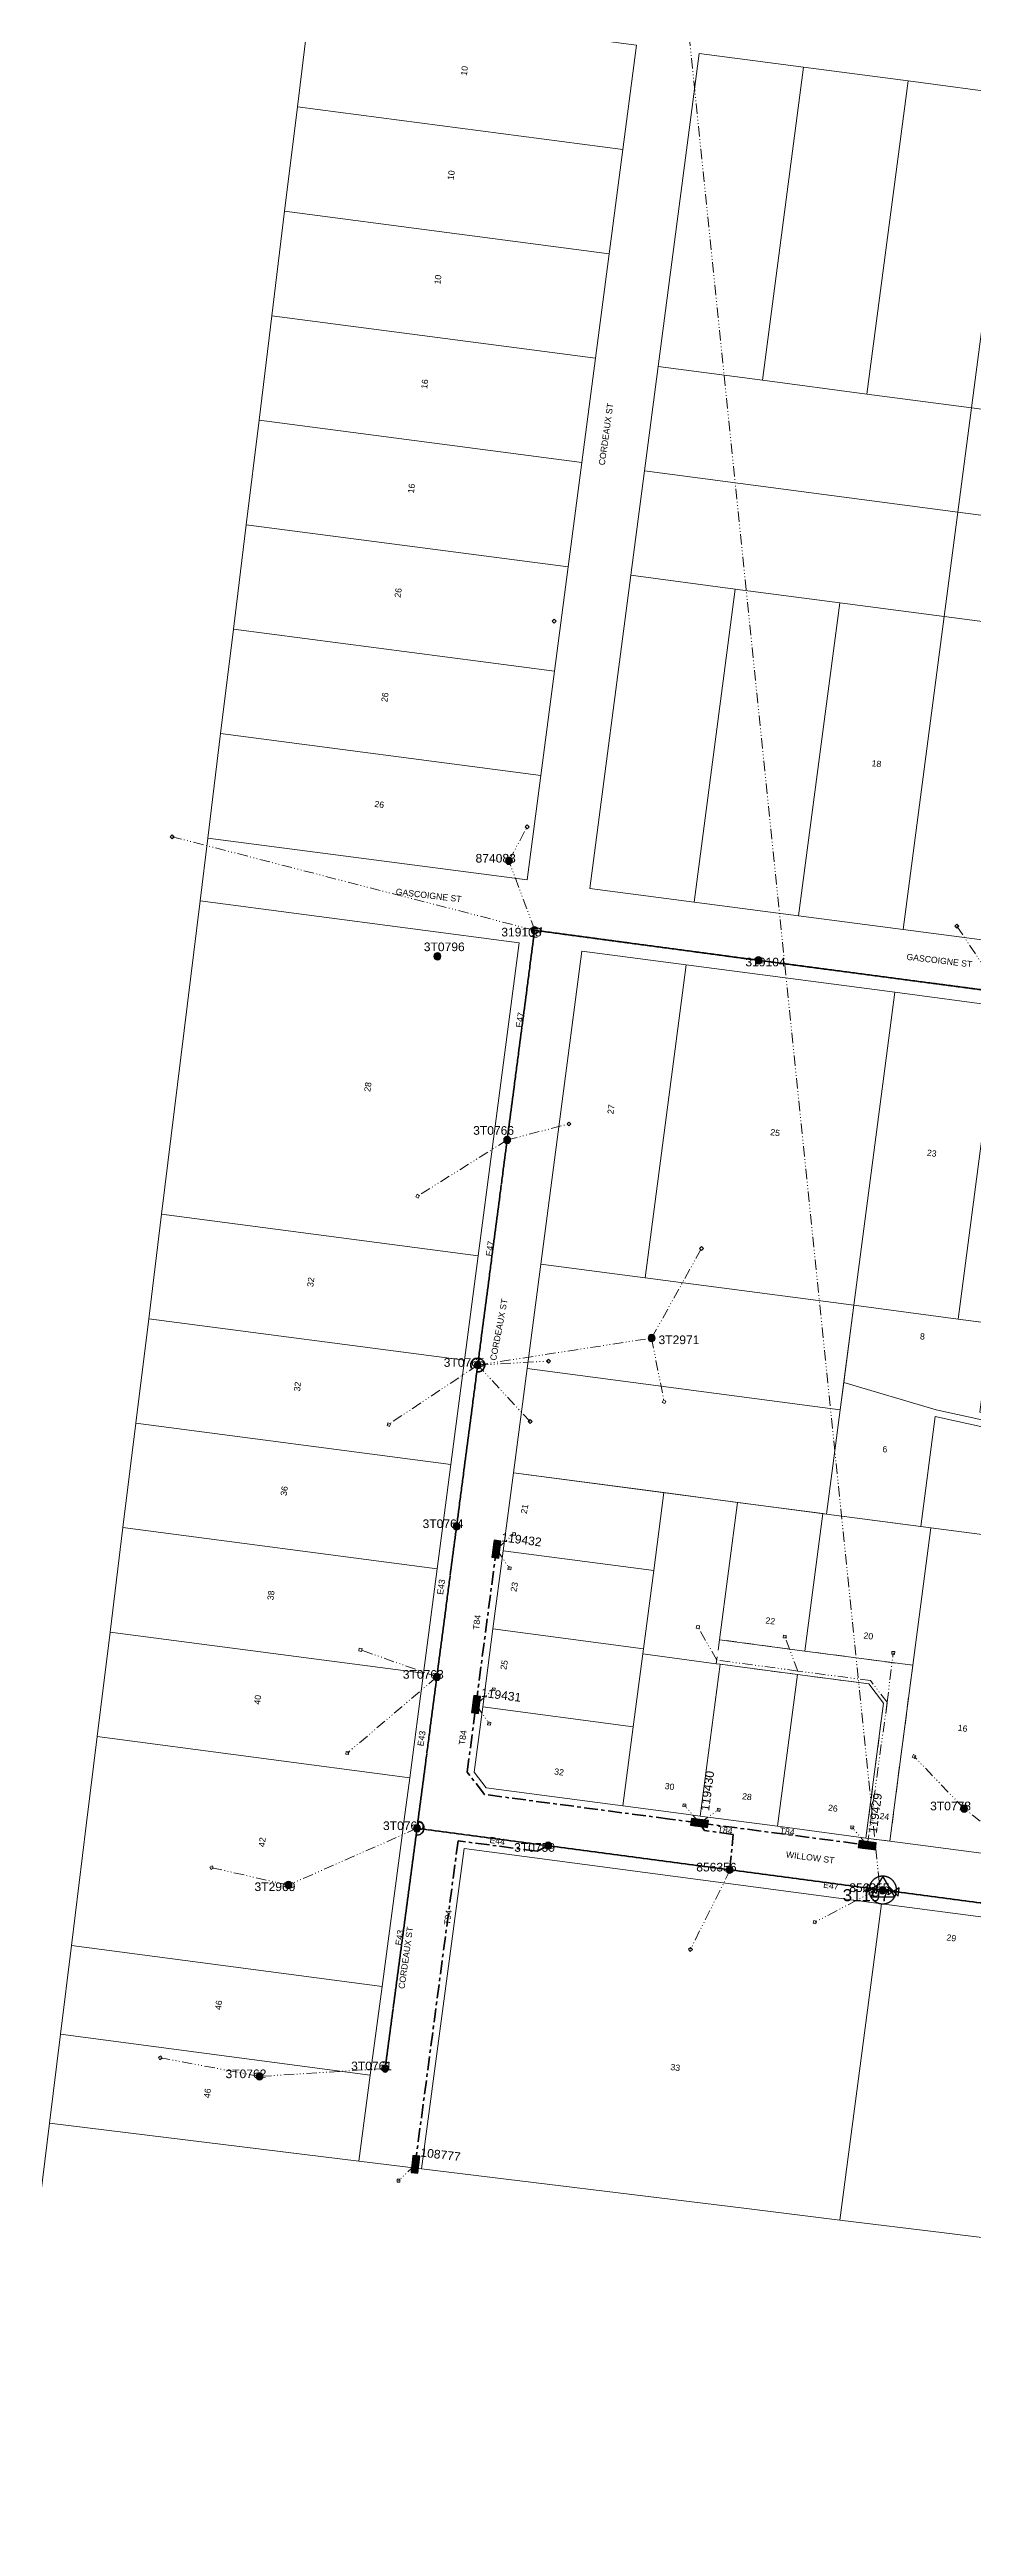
# Model space of a CAD drawing. Header units: metres. Extents: x 264899 to 270320, y 6185871 to 6191197.
# Drawn here: x 266981 to 267249, y 6186397 to 6187115 of the extents above; entities that cross this region are included whole.
import ezdxf
from ezdxf.enums import TextEntityAlignment as Align

# ---------------------------------------------------------------- set-up
doc = ezdxf.new("R2010")
doc.units = ezdxf.units.M
for name, pattern in [('Cable Exist OH', [1, 1, 0]), ('Cable Exist UG', [7, 4, -1, 1, -1]), ('Dash', [5, 3, -2]), ('DASHED', [19.05, 12.7, -6.35]), ('PHANTOMX2', [6.6, 3, -0.75, 0.2, -0.75, 0.2, -0.75, 0.2, -0.75])]:
    doc.linetypes.add(name, pattern=pattern)
doc.layers.get('0').update_dxf_attribs({"color": 6})
for name, color, linetype, lineweight in [('_User_HV_Exist', 1, 'Continuous', 35), ('_User_LV_Exist', 5, 'Continuous', 35), ('Cadastre Easements_SP_EXT', 58, 'DASHED', 15), ('Cadastre Land Parcels_SP_EXT', 118, 'Continuous', 15), ('Cadastre Roads_SP_EXT', 218, 'Continuous', 15), ('Mains_HV_EXT', 13, 'Continuous', 25), ('Mains_LV_EXT', 163, 'Continuous', 25), ('Services_SP_EXT', 42, 'PHANTOMX2', 20)]:
    doc.layers.add(name, color=color, linetype=linetype, lineweight=lineweight)
for name, color, linetype in [('Equip_LV_EXT', 7, 'Continuous'), ('Sub_SP_TR_HV_LV_EXT', 7, 'Continuous'), ('SupportsOH_SP_TR_HV_LV_SL_EXT', 7, 'Continuous'), ('SupportsUG_SP_LV_EXT', 7, 'Continuous')]:
    doc.layers.add(name, color=color, linetype=linetype)
doc.layers.get('0').freeze()
doc.styles.add('iecARIAL', font='arial.ttf', dxfattribs={"height": 2})
doc.styles.add('POLE_LABEL', font='arial.ttf', dxfattribs={"height": 2})
doc.styles.get("Standard").update_dxf_attribs({"font": 'arial.ttf'})

# ---------------------------------------------------------------- blocks, each defined once
blk = doc.blocks.new('SUB_POLE_EXT')
at = {"flags": 128}
for points in [[(-0.05, 4), (-0.15, 4), (-0.25, 3.99), (-0.34, 3.99), (-0.44, 3.98), (-0.54, 3.96), (-0.64, 3.95), (-0.73, 3.93), (-0.83, 3.91), (-0.92, 3.89), (-1.02, 3.87), (-1.11, 3.84), (-1.21, 3.81), (-1.3, 3.78), (-1.39, 3.75), (-1.49, 3.71), (-1.58, 3.68), (-1.67, 3.64), (-1.75, 3.59), (-1.84, 3.55), (-1.93, 3.5), (-2.01, 3.46), (-2.1, 3.41), (-2.18, 3.35), (-2.26, 3.3), (-2.34, 3.24), (-2.42, 3.18), (-2.5, 3.12), (-2.58, 3.06), (-2.65, 3), (-2.72, 2.93), (-2.79, 2.86), (-2.86, 2.79), (-2.93, 2.72), (-3, 2.65), (-3.06, 2.58), (-3.12, 2.5), (-3.18, 2.42), (-3.24, 2.34), (-3.3, 2.26), (-3.35, 2.18), (-3.41, 2.1), (-3.46, 2.01), (-3.5, 1.93), (-3.55, 1.84), (-3.59, 1.75), (-3.64, 1.67), (-3.68, 1.58), (-3.71, 1.49), (-3.75, 1.39), (-3.78, 1.3), (-3.81, 1.21), (-3.84, 1.11), (-3.87, 1.02), (-3.89, 0.92), (-3.91, 0.83), (-3.93, 0.73), (-3.95, 0.64), (-3.96, 0.54), (-3.98, 0.44), (-3.99, 0.34), (-3.99, 0.25), (-4, 0.15), (-4, 0.05), (-4, -0.05), (-4, -0.15), (-3.99, -0.25), (-3.99, -0.34), (-3.98, -0.44), (-3.96, -0.54), (-3.95, -0.64), (-3.93, -0.73), (-3.91, -0.83), (-3.89, -0.92), (-3.87, -1.02), (-3.84, -1.11), (-3.81, -1.21), (-3.78, -1.3), (-3.75, -1.39), (-3.71, -1.49), (-3.68, -1.58), (-3.64, -1.67), (-3.59, -1.75), (-3.55, -1.84), (-3.5, -1.93), (-3.46, -2.01), (-3.41, -2.1), (-3.35, -2.18), (-3.3, -2.26), (-3.24, -2.34), (-3.18, -2.42), (-3.12, -2.5), (-3.06, -2.58), (-3, -2.65), (-2.93, -2.72), (-2.86, -2.79), (-2.79, -2.86), (-2.72, -2.93), (-2.65, -3), (-2.58, -3.06), (-2.5, -3.12), (-2.42, -3.18), (-2.34, -3.24), (-2.26, -3.3), (-2.18, -3.35), (-2.1, -3.41), (-2.01, -3.46), (-1.93, -3.5), (-1.84, -3.55), (-1.75, -3.59), (-1.67, -3.64), (-1.58, -3.68), (-1.49, -3.71), (-1.39, -3.75), (-1.3, -3.78), (-1.21, -3.81), (-1.11, -3.84), (-1.02, -3.87), (-0.92, -3.89), (-0.83, -3.91), (-0.73, -3.93), (-0.64, -3.95), (-0.54, -3.96), (-0.44, -3.98), (-0.34, -3.99), (-0.25, -3.99), (-0.15, -4), (-0.05, -4), (0.05, -4), (0.15, -4), (0.25, -3.99), (0.34, -3.99), (0.44, -3.98), (0.54, -3.96), (0.64, -3.95), (0.73, -3.93), (0.83, -3.91), (0.92, -3.89), (1.02, -3.87), (1.11, -3.84), (1.21, -3.81), (1.3, -3.78), (1.39, -3.75), (1.49, -3.71), (1.58, -3.68), (1.67, -3.64), (1.75, -3.59), (1.84, -3.55), (1.93, -3.5), (2.01, -3.46), (2.1, -3.41), (2.18, -3.35), (2.26, -3.3), (2.34, -3.24), (2.42, -3.18), (2.5, -3.12), (2.58, -3.06), (2.65, -3), (2.72, -2.93), (2.79, -2.86), (2.86, -2.79), (2.93, -2.72), (3, -2.65), (3.06, -2.58), (3.12, -2.5), (3.18, -2.42), (3.24, -2.34), (3.3, -2.26), (3.35, -2.18), (3.41, -2.1), (3.46, -2.01), (3.5, -1.93), (3.55, -1.84), (3.59, -1.75), (3.64, -1.67), (3.68, -1.58), (3.71, -1.49), (3.75, -1.39), (3.78, -1.3), (3.81, -1.21), (3.84, -1.11), (3.87, -1.02), (3.89, -0.92), (3.91, -0.83), (3.93, -0.73), (3.95, -0.64), (3.96, -0.54), (3.98, -0.44), (3.99, -0.34), (3.99, -0.25), (4, -0.15), (4, -0.05), (4, 0.05), (4, 0.15), (3.99, 0.25), (3.99, 0.34), (3.98, 0.44), (3.96, 0.54), (3.95, 0.64), (3.93, 0.73), (3.91, 0.83), (3.89, 0.92), (3.87, 1.02), (3.84, 1.11), (3.81, 1.21), (3.78, 1.3), (3.75, 1.39), (3.71, 1.49), (3.68, 1.58), (3.64, 1.67), (3.59, 1.75), (3.55, 1.84), (3.5, 1.93), (3.46, 2.01), (3.41, 2.1), (3.35, 2.18), (3.3, 2.26), (3.24, 2.34), (3.18, 2.42), (3.12, 2.5), (3.06, 2.58), (3, 2.65), (2.93, 2.72), (2.86, 2.79), (2.79, 2.86), (2.72, 2.93), (2.65, 3), (2.58, 3.06), (2.5, 3.12), (2.42, 3.18), (2.34, 3.24), (2.26, 3.3), (2.18, 3.35), (2.1, 3.41), (2.01, 3.46), (1.93, 3.5), (1.84, 3.55), (1.75, 3.59), (1.67, 3.64), (1.58, 3.68), (1.49, 3.71), (1.39, 3.75), (1.3, 3.78), (1.21, 3.81), (1.11, 3.84), (1.02, 3.87), (0.92, 3.89), (0.83, 3.91), (0.73, 3.93), (0.64, 3.95), (0.54, 3.96), (0.44, 3.98), (0.34, 3.99), (0.25, 3.99), (0.15, 4), (0.05, 4)], [(0, 4), (-3.46, -2), (3.46, -2)]]:
    blk.add_lwpolyline(points, close=True, dxfattribs=at)
at = {"flags": 8}
blk.add_attdef('ASSET_NUM', text='', height=2.5, dxfattribs=at).set_placement((0, 7), align=Align.MIDDLE_CENTER)
for tag, flags, p in [('STREET_CODE', 9, (-1.38, 1.45)), ('NO_PHASES', 9, (-1.38, 1.05)), ('OPERATED_BY', 9, (-1.38, 0.65)), ('MAINTAINED_BY', 9, (-1.38, 0.45)), ('ORIENTATION', 9, (-1.38, 0.25)), ('OWNED_BY', 9, (-1.38, 0.05)), ('CONSTRUCTED_VOLTAGE', 9, (-1.13, 0.75)), ('OPERATING_VOLTAGE', 9, (-1.13, 0.35)), ('STATE', 9, (-1.38, -0.35)), ('USAGE', 9, (-1.38, -0.75)), ('LEGEND', 9, (-1.38, -0.95)), ('SUBURB', 9, (-1.38, -1.15)), ('STREETNAME', 9, (-1.38, -1.35)), ('LOCATION', 9, (-1.38, -1.55)), ('NOTES', 9, (-1.38, -1.75)), ('Z', 1, (-1.38, -1.95)), ('SECONDARY_VOLTAGE', 9, (-1.13, -0.65)), ('SUBSTATION_TYPE', 9, (-1.13, -1.05))]:
    blk.add_attdef(tag, text='', height=0.1, dxfattribs=dict(flags=flags)).set_placement(p, align=Align.MIDDLE_LEFT)
blk = doc.blocks.new('PILLAR_EXT')
blk.add_hatch(color=256).paths.add_polyline_path([(-2.5, 1), (-2.5, -1), (2.5, -1), (2.5, 1)])
for p, q in [((-2.5, 0), (2.5, 0)), ((0, 1), (0, -1))]:
    blk.add_line(p, q)
at = {"ltscale": 10}
blk.add_line((2.5, 0), (-2.5, 0), dxfattribs=at)
blk.add_lwpolyline([(-2.5, -1), (-1.25, -1), (1.25, -1), (2.5, -1), (2.5, 1), (-2.5, 1)], close=True)
at = {"width": 0.9, "flags": 8}
blk.add_attdef('ASSET_NUM', text='', height=2, rotation=90, dxfattribs=at).set_placement((-2, 4), align=Align.MIDDLE_LEFT)
for tag, p, flags in [('OWNED_BY', (0, -0.2), 9), ('STATE', (0, -0.4), 9), ('SUPPORT_TYPE', (0, -0.6), 9), ('STREETNAME', (0, -1.8), 9), ('SUBURB', (0, -2), 1), ('USAGE', (0, -0.8), 9), ('LEGEND', (0, -1), 9), ('LOCATION', (0, -1.2), 9), ('NOTES', (0, -1.4), 9), ('PARENT', (0, -1.6), 9)]:
    blk.add_attdef(tag, p, '', height=0.2, dxfattribs=dict(flags=flags))
blk = doc.blocks.new('LV_OH_LINKS_DISTFUSE_EXT')
for p, q in [((0, 0), (0.96, 0)), ((3.84, 0), (4.8, 0))]:
    blk.add_line(p, q)
blk.add_lwpolyline([(3.84, -1.2), (3.84, 1.2), (0.96, -1.2), (0.96, 1.2)], close=True)
at = {"flags": 9}
for tag, p in [('ACTUAL_STATUS', (0, 0)), ('CONSTRUCTED_VOLTAGE', (0, -0.2)), ('OPERATING_VOLTAGE', (0, -0.6)), ('ORIENTATION', (0, -0.8)), ('OWNED_BY', (0, -1)), ('STATE', (0, -1.2)), ('SWITCH_TYPE', (0, -1.4)), ('NO_PHASES', (0, -0.4)), ('USAGE', (0, -1.6)), ('NOTES', (0, -1.8))]:
    blk.add_attdef(tag, text='', height=0.2, dxfattribs=at).set_placement(p, align=Align.MIDDLE_LEFT)
at = {"flags": 1}
blk.add_attdef('Z', (0, 0), '', height=0.2, dxfattribs=at)
blk = doc.blocks.new('CCP_EXT')
blk.add_wipeout([(0, 0.57), (0.57, 0), (0, -0.57), (-0.57, 0)])
blk.add_lwpolyline([(-0.57, 0), (0, 0.57), (0.57, 0), (0, -0.57), (-0.57, 0)])
at = {"flags": 1}
blk.add_attdef('Z', (0, 0), '', height=0.2, dxfattribs=at)
at = {"flags": 9}
for tag, p in [('CCP_TYPE', (0, 0)), ('CONSTRUCTED_VOLTAGE', (0, -0.2)), ('OPERATING_VOLTAGE', (0, -0.6)), ('ORIENTATION', (0, -0.8)), ('OWNED_BY', (0, -1)), ('STATE', (0, -1.8)), ('NO_PHASES', (0, -0.4)), ('USAGE', (0, -1.2)), ('LEGEND', (0, -1.4)), ('LIFE_SUPPORT', (0, -1.6)), ('NOTES', (0, -2))]:
    blk.add_attdef(tag, text='', height=0.2, dxfattribs=at).set_placement(p, align=Align.MIDDLE_LEFT)
blk = doc.blocks.new('POLE_EXT')
blk.add_hatch(color=256).paths.add_polyline_path([(-1, 0, 1), (1, 0, 1)])
blk.add_lwpolyline([(-1, 0, 1), (1, 0, 1)], format="xyb", close=True)
at = {"flags": 8}
blk.add_attdef('pNumber', text='', height=2, dxfattribs=at).set_placement((2.5, 2.5), align=Align.MIDDLE_CENTER)
at = {"style": 'POLE_LABEL', "flags": 9}
for tag, p in [('STRUCTURE_PLANT_NUMBER', (1.35, 0.03)), ('STREET_CODE', (1.35, -0.2))]:
    blk.add_attdef(tag, text='', height=0.2, dxfattribs=at).set_placement(p, align=Align.MIDDLE_LEFT)
at = {"flags": 1}
blk.add_attdef('Z', (1.35, -7.33), '', height=0.2, dxfattribs=at)
at = {"flags": 9}
for tag, p in [('OWNED_BY', (1.35, -0.4)), ('SPECIAL_USE', (1.35, -0.8)), ('STATE', (1.35, -1)), ('cLV', (1.35, -1.4)), ('hDepth', (1.35, -1.6)), ('hDia', (1.35, -1.8)), ('cHV', (1.35, -2)), ('cLinedev', (1.35, -3.4)), ('pExisting', (1.35, -3.8)), ('pFooting', (1.35, -4.4)), ('pNew', (1.35, -4.6)), ('pRelocate', (1.35, -5)), ('pRemove', (1.35, -5.2)), ('pReplace', (1.35, -5.4)), ('pStay', (1.35, -5.6)), ('pType', (1.35, -5.8)), ('cspan', (1.35, -6)), ('STREETNAME', (1.35, -6.2)), ('SUBURB', (1.35, -6.4)), ('OPERATED_BY', (1.36, -7.01)), ('PARENT', (1.35, -0.6)), ('USAGE', (1.35, -1.2)), ('LBRACKET', (1.35, -2.2)), ('LExisting', (1.35, -2.4)), ('LANTNUMBER', (1.35, -2.6)), ('LOther', (1.35, -2.8)), ('LRemove', (1.35, -3)), ('LEGEND', (1.35, -3.2)), ('LOCATION', (1.35, -3.6)), ('PFNUMBER', (1.35, -4)), ('NEWPFNUMBER', (1.35, -4.2)), ('NOTES', (1.35, -6.6)), ('MAINTAINED_BY', (1.36, -6.81))]:
    blk.add_attdef(tag, text='', height=0.2, dxfattribs=at).set_placement(p, align=Align.MIDDLE_LEFT)
blk = doc.blocks.new('End Shackle_EXT')
blk.add_wipeout([(0, 0.25), (1.81, 0.25), (1.82, -0.25), (0, -0.25)])
blk.add_line((1.81, -1), (1.81, 1))
at = {"flags": 1}
blk.add_attdef('Z', (0, 0), '', height=0.2, dxfattribs=at)
at = {"flags": 9}
for tag, p in [('CONNECTOR_TYPE', (0, 0)), ('CONSTRUCTED_VOLTAGE', (0, -0.2)), ('OPERATING_VOLTAGE', (0, -0.6)), ('ORIENTATION', (0, -0.8)), ('OWNED_BY', (0, -1)), ('STATE', (0, -1.2)), ('NO_PHASES', (0, -0.4)), ('USAGE', (0, -1.4)), ('NOTES', (0, -1.6))]:
    blk.add_attdef(tag, text='', height=0.2, dxfattribs=at).set_placement(p, align=Align.MIDDLE_LEFT)

msp = doc.modelspace()

# ---------------------------------------------------------------- linework, layer by layer
at = {"layer": '_User_HV_Exist', "linetype": 'Cable Exist OH'}
msp.add_lwpolyline([(267436.2, 6186553.42), (267222.55, 6186581.7)], dxfattribs=at)
at = {"layer": '_User_LV_Exist', "linetype": 'Cable Exist OH'}
for points in [[(267105.29, 6186733.75), (267113.81, 6186798.96)], [(267093.45, 6186643.4), (267099.17, 6186687.04), (267105.29, 6186733.75)], [(267087.71, 6186599.57), (267093.45, 6186643.4)], [(267125.69, 6186594.52), (267087.71, 6186599.57)], [(267178.41, 6186587.54), (267125.69, 6186594.52)], [(267222.55, 6186581.7), (267178.41, 6186587.54)], [(267222.55, 6186581.7), (267287.15, 6186573.14)]]:
    msp.add_lwpolyline(points, dxfattribs=at)
at = {"layer": '_User_LV_Exist', "linetype": 'Continuous'}
for points in [[(267105.04, 6186731.76, 3.985992), (267103.5, 6186732.86)], [(267087.47, 6186597.65, 0.439515), (267089.69, 6186599.38)], [(267089.69, 6186599.35, 0.469496), (267087.97, 6186601.55)]]:
    msp.add_lwpolyline(points, format="xyb", dxfattribs=at)
at = {"layer": '_User_LV_Exist', "linetype": 'Cable Exist UG'}
msp.add_lwpolyline([(267125.69, 6186594.52), (267122.53, 6186592.9), (267122.53, 6186592.9), (267099.6, 6186595.95), (267087.21, 6186502.37)], dxfattribs=at)
at = {"layer": 'Cadastre Land Parcels_SP_EXT', "linetype": 'Continuous'}
msp.add_lwpolyline([(266981.33, 6186514.19), (266984.5, 6186539.91), (266987.67, 6186565.63), (266991.95, 6186600.42), (266995.12, 6186626.14), (266998.85, 6186656.4), (267002.57, 6186686.66), (267006.3, 6186716.91), (267010.03, 6186747.17), (267013.75, 6186777.42), (267024.94, 6186868.19), (267027.13, 6186886.41), (267030.84, 6186916.67), (267034.55, 6186946.92), (267038.26, 6186977.18), (267041.97, 6187007.44), (267045.68, 6187037.69), (267049.39, 6187067.95), (267049.39, 6187067.95), (267053.1, 6187098.21), (267056.81, 6187128.47)], dxfattribs=at)
for points in [[(267151.3, 6187116.09), (267056.81, 6187128.47), (267053.1, 6187098.21), (267147.34, 6187085.86), (267151.3, 6187116.09)], [(267199.65, 6187109.68), (267169.42, 6187113.65), (267157.54, 6187022.97), (267187.77, 6187019), (267199.65, 6187109.68)], [(267229.87, 6187105.7), (267199.65, 6187109.68), (267187.77, 6187019), (267217.99, 6187015.02), (267229.87, 6187105.7)], [(267260.1, 6187101.72), (267229.87, 6187105.7), (267217.99, 6187015.02), (267248.22, 6187011.04), (267260.1, 6187101.72)], [(267290.32, 6187097.75), (267260.1, 6187101.72), (267248.22, 6187011.04), (267278.44, 6187007.07), (267290.32, 6187097.75)], [(267147.34, 6187085.86), (267053.1, 6187098.21), (267049.39, 6187067.95), (267143.38, 6187055.63), (267147.34, 6187085.86)], [(267143.38, 6187055.63), (267049.39, 6187067.95), (267045.68, 6187037.69), (267139.42, 6187025.4), (267143.38, 6187055.63)], [(267139.42, 6187025.4), (267045.68, 6187037.69), (267041.97, 6187007.44), (267135.46, 6186995.17), (267139.42, 6187025.4)], [(267248.22, 6187011.04), (267217.99, 6187015.02), (267187.77, 6187019), (267157.54, 6187022.97), (267153.59, 6186992.74), (267244.26, 6186980.81), (267248.22, 6187011.04)], [(267135.46, 6186995.17), (267041.97, 6187007.44), (267038.26, 6186977.18), (267131.5, 6186964.94), (267135.46, 6186995.17)], [(267338.89, 6186999.11), (267308.67, 6187003.09), (267278.44, 6187007.07), (267248.22, 6187011.04), (267244.26, 6186980.81), (267334.94, 6186968.89), (267338.89, 6186999.11)], [(267244.26, 6186980.81), (267153.59, 6186992.74), (267149.63, 6186962.52), (267179.85, 6186958.54), (267210.08, 6186954.56), (267240.3, 6186950.59), (267244.26, 6186980.81)], [(267334.94, 6186968.89), (267244.26, 6186980.81), (267240.3, 6186950.59), (267270.53, 6186946.61), (267300.75, 6186942.64), (267330.98, 6186938.66), (267334.94, 6186968.89)], [(267131.5, 6186964.94), (267038.26, 6186977.18), (267034.55, 6186946.92), (267127.54, 6186934.71), (267131.5, 6186964.94)], [(267179.85, 6186958.54), (267149.63, 6186962.52), (267137.75, 6186871.83), (267167.97, 6186867.86), (267179.85, 6186958.54)], [(267210.08, 6186954.56), (267179.85, 6186958.54), (267167.97, 6186867.86), (267198.2, 6186863.88), (267210.08, 6186954.56)], [(267240.3, 6186950.59), (267210.08, 6186954.56), (267198.2, 6186863.88), (267228.42, 6186859.91), (267240.3, 6186950.59)], [(267270.53, 6186946.61), (267240.3, 6186950.59), (267228.42, 6186859.91), (267258.65, 6186855.93), (267270.53, 6186946.61)], [(267127.54, 6186934.71), (267034.55, 6186946.92), (267030.84, 6186916.67), (267123.58, 6186904.49), (267127.54, 6186934.71)], [(267123.58, 6186904.49), (267030.84, 6186916.67), (267027.13, 6186886.41), (267119.62, 6186874.26), (267123.58, 6186904.49)], [(267109.55, 6186797.08), (267117.27, 6186856.05), (267024.94, 6186868.19), (267013.75, 6186777.42), (267105.4, 6186765.37), (267109.55, 6186797.08)], [(267165.62, 6186849.69), (267135.39, 6186853.66), (267123.52, 6186762.98), (267153.74, 6186759.01), (267165.62, 6186849.69)], [(267226.07, 6186841.74), (267165.62, 6186849.69), (267153.74, 6186759.01), (267214.19, 6186751.06), (267226.07, 6186841.74)], [(267256.29, 6186837.76), (267226.07, 6186841.74), (267214.19, 6186751.06), (267244.42, 6186747.08), (267256.29, 6186837.76)], [(267286.52, 6186833.79), (267256.29, 6186837.76), (267244.42, 6186747.08), (267274.64, 6186743.1), (267286.52, 6186833.79)], [(267105.4, 6186765.37), (267013.75, 6186777.42), (267010.03, 6186747.17), (267101.44, 6186735.14), (267105.4, 6186765.37)], [(267214.19, 6186751.06), (267153.74, 6186759.01), (267123.52, 6186762.98), (267119.56, 6186732.76), (267210.24, 6186720.83), (267214.19, 6186751.06)], [(267261.88, 6186717.62), (267250.63, 6186720.09), (267254, 6186745.82), (267244.42, 6186747.08), (267214.19, 6186751.06), (267211.27, 6186728.75), (267238.02, 6186720.82), (267265.79, 6186714.71), (267289.82, 6186720.14), (267302.26, 6186719.18), (267302.52, 6186721.17), (267289.68, 6186722.16), (267269.68, 6186717.64), (267261.88, 6186717.62)], [(267101.44, 6186735.14), (267010.03, 6186747.17), (267006.3, 6186716.91), (267097.48, 6186704.91), (267101.44, 6186735.14)], [(267210.24, 6186720.83), (267119.56, 6186732.76), (267115.61, 6186702.53), (267206.28, 6186690.6), (267210.24, 6186720.83)], [(267238.02, 6186720.82), (267211.27, 6186728.75), (267210.24, 6186720.83), (267206.28, 6186690.6), (267233.58, 6186687.01), (267237.76, 6186718.83), (267265.79, 6186712.66), (267289.96, 6186718.12), (267302, 6186717.19), (267302.26, 6186719.18), (267289.82, 6186720.14), (267265.79, 6186714.71), (267238.02, 6186720.82)], [(267097.48, 6186704.91), (267006.3, 6186716.91), (267002.57, 6186686.66), (267093.52, 6186674.69), (267097.48, 6186704.91)], [(267237.76, 6186718.83), (267233.58, 6186687.01), (267236.5, 6186686.63), (267266.73, 6186682.65), (267268, 6186682.49), (267271.86, 6186711.99), (267285.92, 6186715.16), (267294.39, 6186715.78), (267301.74, 6186715.21), (267302, 6186717.19), (267289.96, 6186718.12), (267265.79, 6186712.66), (267237.76, 6186718.83)], [(267159.19, 6186696.8), (267115.61, 6186702.53), (267112.65, 6186679.97), (267156.23, 6186674.21), (267159.19, 6186696.8)], [(267225.75, 6186604.79), (267231.27, 6186646.78), (267200.04, 6186650.91), (267175.28, 6186654.19), (267180.49, 6186693.99), (267159.19, 6186696.8), (267156.23, 6186674.21), (267153.27, 6186651.6), (267153.07, 6186650.07), (267174.37, 6186647.25), (267175.46, 6186647.1), (267197.84, 6186644.14), (267218.49, 6186641.4), (267222.79, 6186635.78), (267217.69, 6186596.76), (267224.62, 6186595.84), (267225.75, 6186604.79)], [(267205.25, 6186690.74), (267180.49, 6186693.99), (267175.28, 6186654.19), (267200.04, 6186650.91), (267205.25, 6186690.74)], [(267236.5, 6186686.63), (267206.28, 6186690.6), (267205.25, 6186690.74), (267200.04, 6186650.91), (267231.27, 6186646.78), (267236.5, 6186686.63)], [(267093.52, 6186674.69), (267002.57, 6186686.66), (266998.85, 6186656.4), (267089.56, 6186644.46), (267093.52, 6186674.69)], [(267256.55, 6186605.38), (267266.73, 6186682.65), (267236.5, 6186686.63), (267225.75, 6186604.79), (267224.62, 6186595.84), (267254.84, 6186591.84), (267256.55, 6186605.38)], [(267156.23, 6186674.21), (267112.65, 6186679.97), (267109.69, 6186657.37), (267153.27, 6186651.6), (267156.23, 6186674.21)], [(267089.56, 6186644.46), (266998.85, 6186656.4), (266995.12, 6186626.14), (267085.61, 6186614.23), (267089.56, 6186644.46)], [(267153.07, 6186650.07), (267153.27, 6186651.6), (267109.69, 6186657.37), (267106.74, 6186634.78), (267150.32, 6186629.01), (267153.07, 6186650.07)], [(267175.46, 6186647.1), (267174.37, 6186647.25), (267153.07, 6186650.07), (267150.32, 6186629.01), (267147.31, 6186606.08), (267165.62, 6186603.65), (267169.7, 6186603.11), (267175.46, 6186647.1)], [(267197.84, 6186644.14), (267175.46, 6186647.1), (267169.7, 6186603.11), (267192.08, 6186600.15), (267197.84, 6186644.14)], [(267222.79, 6186635.78), (267218.49, 6186641.4), (267197.84, 6186644.14), (267192.08, 6186600.15), (267194.94, 6186599.77), (267217.69, 6186596.76), (267222.79, 6186635.78)], [(267150.32, 6186629.01), (267106.74, 6186634.78), (267104.25, 6186615.82), (267107.7, 6186611.32), (267147.31, 6186606.08), (267150.32, 6186629.01)], [(267083.2, 6186596.05), (267084, 6186602.1), (267085.61, 6186614.23), (266995.12, 6186626.14), (266991.95, 6186600.42), (266987.67, 6186565.63), (267077.6, 6186553.79), (267083.2, 6186596.05)], [(267222.22, 6186577.7), (267101.33, 6186593.71), (267089.05, 6186500.96), (267182.32, 6186489.5), (267210.08, 6186486.09), (267222.22, 6186577.7)], [(267275.53, 6186515.91), (267252.73, 6186518.93), (267259.86, 6186572.72), (267254.95, 6186573.37), (267252.44, 6186573.7), (267222.22, 6186577.7), (267210.08, 6186486.09), (267240.34, 6186482.37), (267270.6, 6186478.65), (267275.53, 6186515.91)], [(267077.6, 6186553.79), (266987.67, 6186565.63), (266984.5, 6186539.91), (267074.19, 6186528.1), (267077.6, 6186553.79)], [(267074.19, 6186528.1), (266984.5, 6186539.91), (266981.33, 6186514.19), (267070.89, 6186503.19), (267074.19, 6186528.1)], [(267367.12, 6186299.88), (267355.67, 6186312.14), (267339.97, 6186328.96), (267328.17, 6186341.6), (267327.23, 6186354.05), (267324.68, 6186387.51), (267322.43, 6186417.08), (267320.33, 6186444.61), (267318.19, 6186472.81), (267300.92, 6186474.93), (267270.6, 6186478.65), (267240.34, 6186482.37), (267210.08, 6186486.09), (267182.32, 6186489.5), (267089.05, 6186500.96), (267070.89, 6186503.19), (266981.33, 6186514.19), (266921.66, 6186029.15), (267367.12, 6186299.88)]]:
    msp.add_lwpolyline(points, close=True, dxfattribs=at)
at = {"layer": 'Mains_HV_EXT', "linetype": 'Cable Exist OH'}
msp.add_lwpolyline([(267436.2, 6186553.42), (267222.55, 6186581.7)], dxfattribs=at)
at = {"layer": 'Mains_LV_EXT', "linetype": 'Cable Exist OH'}
for points in [[(267105.29, 6186733.75), (267113.81, 6186798.96)], [(267093.45, 6186643.4), (267099.17, 6186687.04), (267105.29, 6186733.75)], [(267087.71, 6186599.57), (267093.45, 6186643.4)], [(267125.69, 6186594.52), (267087.71, 6186599.57)], [(267178.41, 6186587.54), (267125.69, 6186594.52)], [(267222.55, 6186581.7), (267178.41, 6186587.54)], [(267222.55, 6186581.7), (267287.15, 6186573.14)]]:
    msp.add_lwpolyline(points, dxfattribs=at)
at = {"layer": 'Mains_LV_EXT', "linetype": 'Continuous'}
for points in [[(267105.04, 6186731.76, 3.985992), (267103.5, 6186732.86)], [(267087.47, 6186597.65, 0.439515), (267089.69, 6186599.38)], [(267089.69, 6186599.35, 0.469496), (267087.97, 6186601.55)]]:
    msp.add_lwpolyline(points, format="xyb", dxfattribs=at)
at = {"layer": 'Mains_LV_EXT', "linetype": 'Cable Exist UG'}
msp.add_lwpolyline([(267125.69, 6186594.52), (267122.53, 6186592.9), (267122.53, 6186592.9), (267099.6, 6186595.95), (267087.21, 6186502.37)], dxfattribs=at)
at = {"layer": 'Services_SP_EXT'}
for points in [[(267287.15, 6186573.14), (267246.11, 6186605.28)], [(267087.71, 6186599.57), (267050.51, 6186583.14)]]:
    msp.add_lwpolyline(points, dxfattribs=at)

# ---------------------------------------------------------------- block references
at = {"layer": 'Equip_LV_EXT'}
for p, rotation in [((267221.76, 6186581.8), 172.8752375902039), ((267223.32, 6186581.59), 352.8118607627376)]:
    msp.add_blockref('LV_OH_LINKS_DISTFUSE_EXT', p, dxfattribs=dict(at, rotation=rotation))
at = {"layer": 'Sub_SP_TR_HV_LV_EXT'}
ref = msp.add_blockref('SUB_POLE_EXT', (267222.55, 6186581.7), dxfattribs=at)
ref.add_attrib('ASSET_NUM', '31197', dxfattribs={"layer": '0', "height": 3.5}).set_placement((267224.55, 6186581.95), align=Align.TOP_RIGHT)
at = {"layer": 'SupportsOH_SP_TR_HV_LV_SL_EXT'}
ref = msp.add_blockref('POLE_EXT', (267114.31, 6186879.81), dxfattribs=at)
ref.add_attrib('ASSET_NUM', '874083', dxfattribs={"layer": '0', "height": 2.5, "style": 'POLE_LABEL'}).set_placement((267116.31, 6186880.56), align=Align.MIDDLE_RIGHT)
ref = msp.add_blockref('POLE_EXT', (267093.6, 6186852.15), dxfattribs=at)
ref.add_attrib('ASSET_NUM', '3T0796', dxfattribs={"layer": '0', "height": 2.5, "style": 'POLE_LABEL'}).set_placement((267095.6, 6186852.9), align=Align.BOTTOM_CENTER)
ref = msp.add_blockref('POLE_EXT', (267121.77, 6186859.66), dxfattribs=at)
ref.add_attrib('ASSET_NUM', '319103', dxfattribs={"layer": '0', "height": 2.5, "style": 'POLE_LABEL'}).set_placement((267123.77, 6186860.41), align=Align.TOP_RIGHT)
ref = msp.add_blockref('POLE_EXT', (267186.62, 6186850.99), dxfattribs=at)
ref.add_attrib('ASSET_NUM', '319104', dxfattribs={"layer": '0', "height": 2.5, "style": 'POLE_LABEL'}).set_placement((267188.62, 6186851.74), align=Align.TOP_CENTER)
ref = msp.add_blockref('POLE_EXT', (267113.81, 6186798.96), dxfattribs=at)
ref.add_attrib('ASSET_NUM', '3T0766', dxfattribs={"layer": '0', "height": 2.5, "style": 'POLE_LABEL'}).set_placement((267115.81, 6186799.71), align=Align.BOTTOM_RIGHT)
ref = msp.add_blockref('POLE_EXT', (267155.63, 6186741.57), dxfattribs=at)
ref.add_attrib('ASSET_NUM', '3T2971', dxfattribs={"layer": '0', "height": 2.5, "style": 'POLE_LABEL'}).set_placement((267157.63, 6186742.32), align=Align.TOP_LEFT)
ref = msp.add_blockref('POLE_EXT', (267105.29, 6186733.75), dxfattribs=at)
ref.add_attrib('ASSET_NUM', '3T0765', dxfattribs={"layer": '0', "height": 2.5, "style": 'POLE_LABEL'}).set_placement((267107.29, 6186734.5), align=Align.MIDDLE_RIGHT)
ref = msp.add_blockref('POLE_EXT', (267099.17, 6186687.04), dxfattribs=at)
ref.add_attrib('ASSET_NUM', '3T0764', dxfattribs={"layer": '0', "height": 2.5, "style": 'POLE_LABEL'}).set_placement((267101.17, 6186687.79), align=Align.MIDDLE_RIGHT)
ref = msp.add_blockref('POLE_EXT', (267093.45, 6186643.4), dxfattribs=at)
ref.add_attrib('ASSET_NUM', '3T0763', dxfattribs={"layer": '0', "height": 2.5, "style": 'POLE_LABEL'}).set_placement((267095.45, 6186644.15), align=Align.MIDDLE_RIGHT)
ref = msp.add_blockref('POLE_EXT', (267246.11, 6186605.28), dxfattribs=at)
ref.add_attrib('ASSET_NUM', '3T0778', dxfattribs={"layer": '0', "height": 2.5, "style": 'POLE_LABEL'}).set_placement((267248.11, 6186606.03), align=Align.MIDDLE_RIGHT)
ref = msp.add_blockref('POLE_EXT', (267087.71, 6186599.57), dxfattribs=at)
ref.add_attrib('ASSET_NUM', '3T0760', dxfattribs={"layer": '0', "height": 2.5, "style": 'POLE_LABEL'}).set_placement((267089.71, 6186600.32), align=Align.MIDDLE_RIGHT)
ref = msp.add_blockref('POLE_EXT', (267125.69, 6186594.52), dxfattribs=at)
ref.add_attrib('ASSET_NUM', '3T0759', dxfattribs={"layer": '0', "height": 2.5, "style": 'POLE_LABEL'}).set_placement((267127.69, 6186595.27), align=Align.TOP_RIGHT)
ref = msp.add_blockref('POLE_EXT', (267050.51, 6186583.14), dxfattribs=at)
ref.add_attrib('ASSET_NUM', '3T2969', dxfattribs={"layer": '0', "height": 2.5, "style": 'POLE_LABEL'}).set_placement((267052.51, 6186583.89), align=Align.TOP_RIGHT)
ref = msp.add_blockref('POLE_EXT', (267178.21, 6186587.57), dxfattribs=at)
ref.add_attrib('ASSET_NUM', '856356', dxfattribs={"layer": '0', "height": 2.5, "style": 'POLE_LABEL'}).set_placement((267180.21, 6186588.32), align=Align.MIDDLE_RIGHT)
ref = msp.add_blockref('POLE_EXT', (267222.51, 6186581.63), dxfattribs=at)
ref.add_attrib('ASSET_NUM', '856355', dxfattribs={"layer": '0', "height": 2.5, "style": 'POLE_LABEL'}).set_placement((267224.51, 6186582.38), align=Align.MIDDLE_RIGHT)
ref = msp.add_blockref('POLE_EXT', (267042.11, 6186527.7), dxfattribs=at)
ref.add_attrib('ASSET_NUM', '3T0762', dxfattribs={"layer": '0', "height": 2.5, "style": 'POLE_LABEL'}).set_placement((267044.11, 6186528.45), align=Align.MIDDLE_RIGHT)
ref = msp.add_blockref('POLE_EXT', (267078.48, 6186529.98), dxfattribs=at)
ref.add_attrib('ASSET_NUM', '3T0761', dxfattribs={"layer": '0', "height": 2.5, "style": 'POLE_LABEL'}).set_placement((267080.48, 6186530.73), align=Align.MIDDLE_RIGHT)
at = {"layer": 'SupportsUG_SP_LV_EXT'}
ref = msp.add_blockref('PILLAR_EXT', (267110.7, 6186680.44), dxfattribs=dict(at, rotation=262.5411211851742))
ref.add_attrib('ASSET_NUM', '119432', dxfattribs={"layer": '0', "height": 2.5, "rotation": 352.54112, "style": 'iecARIAL'}).set_placement((267112.2, 6186683.94), align=Align.MIDDLE_LEFT)
ref = msp.add_blockref('PILLAR_EXT', (267104.81, 6186635.44), dxfattribs=dict(at, rotation=262.5411211851742))
ref.add_attrib('ASSET_NUM', '119431', dxfattribs={"layer": '0', "height": 2.5, "rotation": 352.54112, "style": 'iecARIAL'}).set_placement((267106.31, 6186638.94), align=Align.MIDDLE_LEFT)
ref = msp.add_blockref('PILLAR_EXT', (267169.51, 6186601.12), dxfattribs=dict(at, rotation=352.4578608193809))
ref.add_attrib('ASSET_NUM', '119430', dxfattribs={"layer": '0', "height": 2.5, "rotation": 82.45786, "style": 'iecARIAL'}).set_placement((267171.01, 6186604.62), align=Align.MIDDLE_LEFT)
ref = msp.add_blockref('PILLAR_EXT', (267218.08, 6186594.69), dxfattribs=dict(at, rotation=352.4564042622591))
ref.add_attrib('ASSET_NUM', '119429', dxfattribs={"layer": '0', "height": 2.5, "rotation": 82.4564, "style": 'iecARIAL'}).set_placement((267219.58, 6186598.19), align=Align.MIDDLE_LEFT)
ref = msp.add_blockref('PILLAR_EXT', (267087.25, 6186502.25), dxfattribs=dict(at, rotation=263.8867074497568))
ref.add_attrib('ASSET_NUM', '108777', dxfattribs={"layer": '0', "height": 2.5, "rotation": 353.27465, "style": 'iecARIAL'}).set_placement((267088.75, 6186505.75), align=Align.MIDDLE_LEFT)

# ---------------------------------------------------------------- texts
at = {"layer": 'Cadastre Land Parcels_SP_EXT'}
for s, rotation, p in [('10', 82.8, (267102.14, 6187107.16)), ('10', 82.48126, (267098.3, 6187076.91)), ('10', 82.8, (267094.47, 6187046.67)), ('16', 82.8, (267090.63, 6187016.43)), ('16', 82.8, (267086.8, 6186986.18)), ('26', 82.8, (267082.96, 6186955.94)), ('26', 82.8, (267079.13, 6186925.7)), ('18', 352.81, (267219.25, 6186907.24)), ('26', 352.3421, (267075.29, 6186895.46)), ('28', 82.8, (267074.18, 6186812.82)), ('27', 82.0027, (267144.57, 6186806.34)), ('25', 352.81, (267189.91, 6186800.37)), ('23', 352.81, (267235.24, 6186794.41)), ('32', 82.8, (267057.65, 6186756.28)), ('8', 357.2229, (267233.29, 6186741.18)), ('32', 82.8, (267053.81, 6186726.03)), ('6', 357.86309, (267222.43, 6186708.5)), ('36', 82.51736, (267049.97, 6186695.79)), ('21', 79.30613, (267119.47, 6186690.54)), ('23', 79.30702, (267116.51, 6186667.96)), ('38', 82.8, (267046.13, 6186665.55)), ('22', 352.54945, (267188.5, 6186658.94)), ('20', 352.52426, (267216.89, 6186654.58)), ('25', 79.30531, (267113.56, 6186645.37)), ('40', 82.8, (267042.28, 6186635.31)), ('16', 352.33488, (267244.17, 6186627.85)), ('32', 352.54354, (267127.34, 6186615.18)), ('30', 352.54192, (267159.34, 6186610.98)), ('28', 352.5456, (267181.73, 6186608.02)), ('26', 352.52426, (267206.62, 6186604.69)), ('24', 352.52426, (267221.54, 6186602.3)), ('42', 82.8, (267043.59, 6186594.05)), ('29', 352.5454, (267240.92, 6186567.12)), ('46', 82.87341, (267030.99, 6186546.86)), ('33', 352.25204, (267161, 6186529.59)), ('46', 82.8, (267027.73, 6186521.35))]:
    msp.add_text(s, height=1.8, rotation=rotation, dxfattribs=at).set_placement(p)
at = {"layer": 'Cadastre Roads_SP_EXT'}
for s, rotation, p in [('CORDEAUX ST', 82.0423, (267142.06, 6186994.29)), ('GASCOIGNE ST', 353.36146, (267081.48, 6186870.02)), ('GASCOIGNE ST', 353.33128, (267229.34, 6186851.16)), ('CORDEAUX ST', 79.30485, (267110.6, 6186734.93)), ('WILLOW ST', 352.77928, (267194.44, 6186591.14)), ('CORDEAUX ST', 82.0568, (267084.09, 6186552.95))]:
    msp.add_text(s, height=1.8, rotation=rotation, dxfattribs=at).set_placement(p)
at = {"layer": 'Mains_LV_EXT'}
for s, rotation, p in [('E47', 81.70367, (267118.08, 6186831.38)), ('E47', 81.70367, (267109.39, 6186765.14)), ('E43', 81.70367, (267095.24, 6186667.14)), ('T84', 82.54112, (267105.66, 6186656.97)), ('E43', 81.70367, (267089.58, 6186623.25)), ('T84', 82.54112, (267101.55, 6186623.58)), ('E44', 351.66741, (267108.61, 6186595.36)), ('T84', 352.45786, (267174.66, 6186598.42)), ('T84', 352.45077, (267192.61, 6186598.06)), ('E47', 351.66741, (267205.24, 6186582.4)), ('T94', 82.81813, (267097.29, 6186571.49)), ('E43', 81.70367, (267083.19, 6186565.56))]:
    msp.add_text(s, height=1.8, rotation=rotation, dxfattribs=at).set_placement(p)

# ---------------------------------------------------------------- next in the draw order: block references
at = {"layer": 'Services_SP_EXT'}
for p, rotation in [((267127.42, 6186949.22), 90.0000000000002), ((267119.62, 6186889.69), 90.0000000000002), ((267244.04, 6186860.88), 90.0000000000002), ((267087.91, 6186782.68), 198.2661283993801), ((267159.26, 6186723.11), 290.2674440071005), ((267079.55, 6186716.5), 205.2642440036762), ((267115.81, 6186684.81), 220.5411211717503), ((267114.51, 6186674.89), 124.5411212378069), ((267169.04, 6186657.87), 304.0325923557466), ((267194.19, 6186655.09), 308.2040558558565), ((267071.32, 6186651.3), 122.6274961416157), ((267225.59, 6186650.38), 309.9920280943971), ((267109.92, 6186639.81), 220.5411211717503), ((267108.62, 6186629.9), 124.5411212378069), ((267067.54, 6186621.37), 216.7768759671713), ((267231.63, 6186620.37), 110.4075796110204), ((267165.14, 6186606.24), 310.457860913105), ((267175.06, 6186604.92), 214.4578610273443), ((267213.71, 6186599.81), 310.4564041553434), ((267028.28, 6186588.16), 166.054968642079), ((267202.86, 6186572.35), 301.8283954998464), ((267166.87, 6186564.49), 263.7610594658252), ((267013.41, 6186533.11), 168.1097953759185), ((267082.37, 6186497.5), 43.49755354950354)]:
    msp.add_blockref('CCP_EXT', p, dxfattribs=dict(at, rotation=rotation))
for p in [(267016.82, 6186886.79), (267131.71, 6186803.59), (267170.09, 6186767.55), (267125.79, 6186734.91), (267120.47, 6186717.37)]:
    msp.add_blockref('CCP_EXT', p, dxfattribs=at)

# ---------------------------------------------------------------- next in the draw order: linework, layer by layer
at = {"layer": '_User_LV_Exist', "linetype": 'Cable Exist UG'}
for points in [[(267104.8, 6186635.43), (267110.69, 6186680.38)], [(267169.48, 6186601.09), (267160.87, 6186602.26), (267160.87, 6186602.26), (267107.26, 6186609.36), (267102.24, 6186615.86), (267104.81, 6186635.45)], [(267178.21, 6186587.57), (267179.28, 6186597.81), (267179.28, 6186597.81), (267170.99, 6186598.91), (267169.45, 6186601.13)], [(267169.52, 6186601.12), (267218.14, 6186594.68)]]:
    msp.add_lwpolyline(points, dxfattribs=at)
at = {"layer": 'Cadastre Easements_SP_EXT', "linetype": 'Dash'}
msp.add_lwpolyline([(267225.75, 6186604.79), (267231.27, 6186646.78), (267200.04, 6186650.91), (267175.28, 6186654.19), (267174.37, 6186647.25), (267175.46, 6186647.1), (267197.84, 6186644.14), (267218.49, 6186641.4), (267222.79, 6186635.78), (267217.69, 6186596.76), (267224.62, 6186595.84), (267225.75, 6186604.79)], close=True, dxfattribs=at)
at = {"layer": 'Mains_LV_EXT', "linetype": 'Cable Exist UG'}
for points in [[(267104.8, 6186635.43), (267110.69, 6186680.38)], [(267169.48, 6186601.09), (267160.87, 6186602.26), (267160.87, 6186602.26), (267107.26, 6186609.36), (267102.24, 6186615.86), (267104.81, 6186635.45)], [(267178.21, 6186587.57), (267179.28, 6186597.81), (267179.28, 6186597.81), (267170.99, 6186598.91), (267169.45, 6186601.13)], [(267169.52, 6186601.12), (267218.14, 6186594.68)]]:
    msp.add_lwpolyline(points, dxfattribs=at)
at = {"layer": 'Services_SP_EXT'}
for points in [[(267159.1, 6187191.05), (267221.76, 6186581.8)], [(267121.76, 6186859.69), (267016.82, 6186886.79)], [(267121.8, 6186859.76), (267114.31, 6186879.81), (267119.62, 6186889.69)], [(267244.04, 6186860.88), (267256.79, 6186841.72)], [(267113.81, 6186798.96), (267087.91, 6186782.68)], [(267113.81, 6186798.96), (267131.71, 6186803.59)], [(267155.63, 6186741.57), (267170.09, 6186767.55)], [(267105.29, 6186733.75), (267155.63, 6186741.57)], [(267155.63, 6186741.57), (267159.26, 6186723.11)], [(267105.29, 6186733.75), (267079.32, 6186716.46)], [(267105.29, 6186733.75), (267125.79, 6186734.91)], [(267120.47, 6186717.37), (267105.29, 6186733.75)], [(267110.7, 6186680.44), (267115.81, 6186684.81)], [(267110.7, 6186680.44), (267114.51, 6186674.89)], [(267218.06, 6186594.7), (267223.41, 6186632.85), (267223.41, 6186632.85), (267223.84, 6186636.06), (267219.03, 6186642.34), (267197.97, 6186645.13), (267174.51, 6186648.28), (267169.04, 6186657.87)], [(267218.08, 6186594.69), (267223.84, 6186636.06), (267219.03, 6186642.34), (267197.97, 6186645.13), (267194.19, 6186655.09)], [(267093.45, 6186643.4), (267071.32, 6186651.3)], [(267218.08, 6186594.69), (267223.84, 6186636.06), (267225.59, 6186650.38)], [(267093.45, 6186643.4), (267067.54, 6186621.37)], [(267104.81, 6186635.44), (267109.92, 6186639.81)], [(267104.81, 6186635.44), (267108.62, 6186629.9)], [(267246.11, 6186605.28), (267231.63, 6186620.37)], [(267169.51, 6186601.12), (267165.14, 6186606.24)], [(267169.51, 6186601.12), (267175.06, 6186604.92)], [(267218.08, 6186594.69), (267213.71, 6186599.81)], [(267050.51, 6186583.14), (267028.28, 6186588.16)], [(267178.41, 6186587.54), (267166.87, 6186564.49)], [(267221.02, 6186581.9), (267202.86, 6186572.35)], [(267078.48, 6186529.98), (267042.11, 6186527.7), (267013.41, 6186533.11)], [(267087.23, 6186502.13), (267082.37, 6186497.5)]]:
    msp.add_lwpolyline(points, dxfattribs=at)

# ---------------------------------------------------------------- next in the draw order: block references
at = {"layer": 'Mains_HV_EXT', "rotation": 352.8029272235872}
msp.add_blockref('End Shackle_EXT', (267121.76, 6186859.69), dxfattribs=at)
at = {"layer": 'Mains_LV_EXT', "rotation": 81.70366243269801}
msp.add_blockref('End Shackle_EXT', (267078.48, 6186529.98), dxfattribs=at)

# ---------------------------------------------------------------- next in the draw order: linework, layer by layer
at = {"layer": '_User_LV_Exist', "linetype": 'Cable Exist OH'}
msp.add_lwpolyline([(267087.71, 6186599.57), (267078.48, 6186529.98)], dxfattribs=at)
at = {"layer": 'Mains_LV_EXT', "linetype": 'Cable Exist OH'}
msp.add_lwpolyline([(267087.71, 6186599.57), (267078.48, 6186529.98)], dxfattribs=at)

# ---------------------------------------------------------------- next in the draw order: block references
at = {"layer": 'Mains_LV_EXT', "rotation": 262.3595932631595}
msp.add_blockref('End Shackle_EXT', (267121.77, 6186859.66), dxfattribs=at)

# ---------------------------------------------------------------- next in the draw order: block references
at = {"layer": 'Mains_LV_EXT', "rotation": 351.9367536887358}
msp.add_blockref('End Shackle_EXT', (267121.8, 6186859.76), dxfattribs=at)

# ---------------------------------------------------------------- next in the draw order: linework, layer by layer
at = {"layer": '_User_HV_Exist', "linetype": 'Cable Exist OH'}
msp.add_lwpolyline([(267365.59, 6186827.42), (267321.2, 6186833.26), (267256.79, 6186841.72), (267186.62, 6186850.99), (267121.76, 6186859.69)], dxfattribs=at)
at = {"layer": '_User_LV_Exist', "linetype": 'Cable Exist OH'}
for points in [[(267113.81, 6186798.96), (267121.76, 6186859.69)], [(267121.76, 6186859.69), (267186.62, 6186850.99), (267256.79, 6186841.72)]]:
    msp.add_lwpolyline(points, dxfattribs=at)
at = {"layer": 'Mains_HV_EXT', "linetype": 'Cable Exist OH'}
msp.add_lwpolyline([(267365.59, 6186827.42), (267321.2, 6186833.26), (267256.79, 6186841.72), (267186.62, 6186850.99), (267121.76, 6186859.69)], dxfattribs=at)
at = {"layer": 'Mains_LV_EXT', "linetype": 'Cable Exist OH'}
for points in [[(267113.81, 6186798.96), (267121.76, 6186859.69)], [(267121.76, 6186859.69), (267186.62, 6186850.99), (267256.79, 6186841.72)]]:
    msp.add_lwpolyline(points, dxfattribs=at)

doc.saveas('drawing.dxf')
